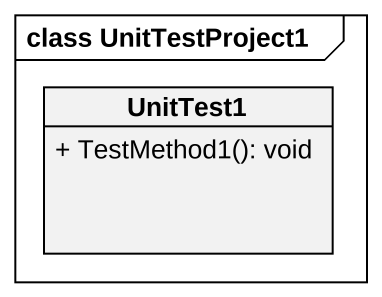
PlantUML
@startuml
mainframe class UnitTestProject1
hide circle
hide empty members
skinparam classAttributeIconSize 0
class UnitTest1 {
  + TestMethod1(): void
}
@enduml
